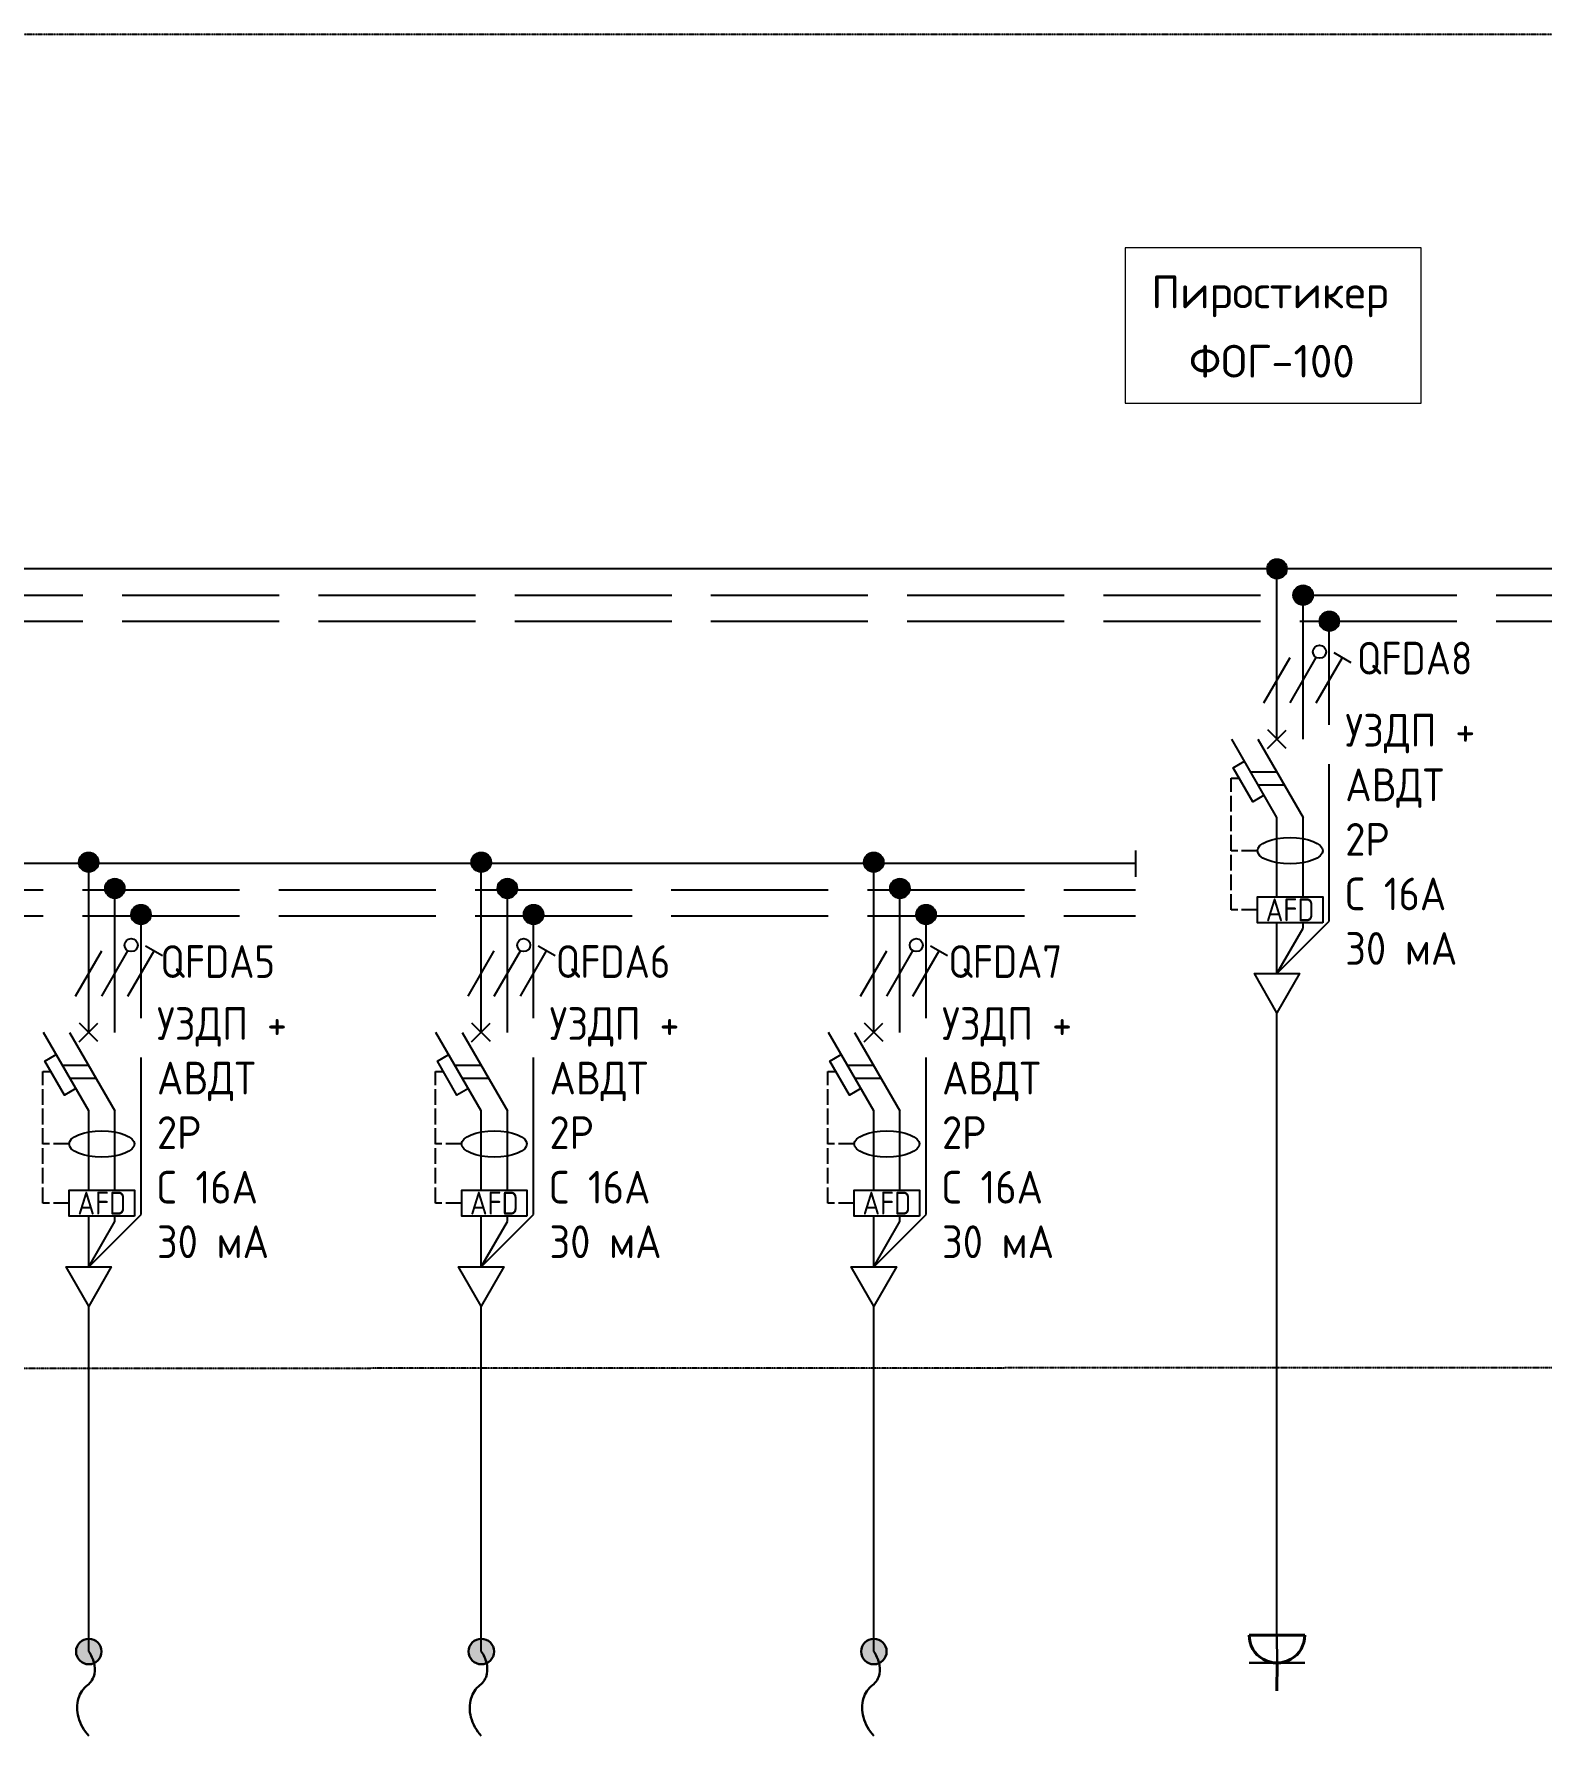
# Model space of a CAD drawing. Header units: millimetres. Extents: x -32 to 417638015, y -35 to 175284279.
# Drawn here: x 417511869 to 417523394, y 175224282 to 175237286 of the extents above; entities that cross this region are included whole.
import ezdxf
from ezdxf.enums import TextEntityAlignment as Align

# ---------------------------------------------------------------- set-up
doc = ezdxf.new("R2010")
doc.units = ezdxf.units.MM
doc.linetypes.add('ACAD_ISO02W100', pattern=[15, 12, -3])
doc.linetypes.add('DASHED2', pattern=[0.375, 0.25, -0.125])
doc.layers.add('4_Однолинейная схема', color=7, linetype='Continuous')
doc.layers.add('A-HATCH-WALL', color=7, linetype='Continuous')
for name, color, linetype, lineweight in [('A-ANNO-NOTE', 7, 'Continuous', 5), ('ЭОМ_Кабельный вывод', 1, 'Continuous', 35), ('ЭОМ_Розетки быт', 5, 'Continuous', 30)]:
    doc.layers.add(name, color=color, linetype=linetype, lineweight=lineweight)
doc.styles.add('DS23_Isopeur', font='isocpeur.ttf')
doc.styles.add('GOST Common', font='GOST_Common.ttf', dxfattribs={"width": 0.9, "height": 350})
doc.styles.add('GOST Common ISO', font='GOST_Common.ttf', dxfattribs={"width": 0.9, "height": 2.5})
doc.styles.add('ISOCPEUR_1', font='isocpeur.ttf', dxfattribs={"height": 2.5})

# ---------------------------------------------------------------- blocks, each defined once
blk = doc.blocks.new('IRGA_ФОГ - ФОГ-30-6069955-ЩТ-1_1 _Р_ _')
at = {"layer": 'A-ANNO-NOTE'}
for p, q in [((22.6, 11.87), (0, 11.87)), ((0, 11.87), (0, 0)), ((22.6, 0), (22.6, 11.87)), ((0, 0), (22.6, 0))]:
    blk.add_line(p, q, dxfattribs=at)
at = {"layer": 'A-ANNO-NOTE', "insert": (1.98, 9.74), "char_height": 2.5, "width": 18.34, "attachment_point": 1, "style": 'ISOCPEUR_1', "bg_fill": 3, "box_fill_scale": 1.25, "bg_fill_color": 256, "bg_fill_true_color": 13158600, "bg_fill_transparency": 0}
blk.add_mtext('Пиростикер', dxfattribs=at)
blk = doc.blocks.new('*U847')
at = {"layer": '4_Однолинейная схема'}
blk.add_line((454.92, 0), (0, 0), dxfattribs=at)
at = {"layer": '4_Однолинейная схема', "linetype": 'ACAD_ISO02W100'}
for p, q in [((0, -2), (454.92, -2)), ((0, -4), (454.92, -4))]:
    blk.add_line(p, q, dxfattribs=at)
blk = doc.blocks.new('*U844')
at = {"lineweight": -2}
h = blk.add_hatch(color=256, dxfattribs=at)
h.dxf.hatch_style = 1
edge = h.paths.add_edge_path()
edge.add_arc((0, 0), 0.75, 0, 360)
at = {"layer": 'A-HATCH-WALL', "lineweight": -2}
h = blk.add_hatch(color=256, dxfattribs=at)
h.dxf.hatch_style = 1
edge = h.paths.add_edge_path()
edge.add_arc((2, -2), 0.75, 0, 360)
h = blk.add_hatch(color=256, dxfattribs=at)
h.dxf.hatch_style = 1
edge = h.paths.add_edge_path()
edge.add_arc((4, -4), 0.75, 0, 360)
at = {"lineweight": -2}
for points in [[(0, -13), (0, 0)], [(0, -25.05), (0, -19), (-3.46, -13)], [(-1.46, -13), (2, -19)], [(-0.73, -13.73), (0.69, -12.31)], [(0.71, -13.71), (-0.71, -12.29)], [(-0.98, -17.3), (-1.85, -17.8), (-3.35, -15.2), (-2.48, -14.7)], [(-2.02, -15.5), (-0.02, -15.5)], [(-1.44, -16.5), (0.56, -16.5)], [(0, -30.92), (0, -27.05)]]:
    blk.add_lwpolyline(points, dxfattribs=at)
at = {"linetype": 'ACAD_ISO02W100', "lineweight": -2}
for points in [[(2, -13), (2, -2)], [(4, -26.92), (4, -4)], [(2, -25.05), (2, -19)], [(0, -30.92), (4, -26.92)], [(0, -30.92), (2, -27.46), (2, -26.97)]]:
    blk.add_lwpolyline(points, dxfattribs=at)
at = {"color": 1, "lineweight": -2}
for points in [[(4.35, -6.39), (5.65, -7.14)], [(-1, -10.23), (1, -6.77)], [(1, -10.23), (3, -6.77)], [(3, -10.23), (5, -6.77)]]:
    blk.add_lwpolyline(points, dxfattribs=at)
at = {"color": 1, "linetype": 'ACAD_ISO02W100', "lineweight": -2, "ltscale": 0.1}
for points in [[(-3.5, -21.53), (-3.5, -21.53), (-3.5, -16), (-2.89, -16)], [(-1.5, -21.53), (-3.5, -21.53)], [(-1.5, -26.05), (-3.5, -26.05), (-3.5, -21.53)]]:
    blk.add_lwpolyline(points, dxfattribs=at)
at = {"lineweight": -2}
blk.add_lwpolyline([(0, -33.92), (-1.73, -30.92), (1.73, -30.92)], close=True, dxfattribs=at)
for centre in [(0, 0), (2, -2), (4, -4)]:
    blk.add_circle(centre, 0.75, dxfattribs=at)
at = {"color": 1, "lineweight": -2}
blk.add_circle((3.25, -6.33), 0.5, dxfattribs=at)
at = {"lineweight": -2}
blk.add_ellipse((1, -21.53), major_axis=(2.5, 0), ratio=0.4, dxfattribs=at)
at = {"style": 'GOST Common ISO', "width": 0.9}
blk.add_attdef('ФАЗА', text='', height=2.5, dxfattribs=at).set_placement((0, 2), align=Align.CENTER)
at = {"lineweight": -2}
blk.add_wipeout([(-1.49, -25.05), (3.5, -25.05), (3.5, -27.05), (-1.49, -27.05)], dxfattribs=at)
blk.add_lwpolyline([(3.5, -27.05), (-1.49, -27.05), (-1.49, -25.05), (3.5, -25.05)], close=True, dxfattribs=at)
at = {"lineweight": -2, "insert": (1, -26.05), "char_height": 1.75, "attachment_point": 5, "style": 'GOST Common ISO'}
blk.add_mtext_dynamic_manual_height_columns('AFD', width=4.9912, gutter_width=12.5, heights=[0], dxfattribs=at)
blk = doc.blocks.new('*U840')
at = {"layer": '4_Однолинейная схема', "color": 1}
for p, q in [((1.51, -1.41), (4.34, 1.41)), ((2.51, -1.41), (5.34, 1.41)), ((3.51, -1.41), (6.34, 1.41)), ((4.84, -3.41), (7.38, -0.87)), ((6.23, -5.41), (9.06, -2.59))]:
    blk.add_line(p, q, dxfattribs=at)
at = {"layer": '4_Однолинейная схема'}
for p, q in [((0, 1), (0, -1)), ((125.47, 0), (0, 0)), ((125.47, 1), (125.47, -1))]:
    blk.add_line(p, q, dxfattribs=at)
at = {"layer": '4_Однолинейная схема', "linetype": 'ACAD_ISO02W100'}
for p, q in [((0, -2), (125.47, -2)), ((0, -4), (125.47, -4))]:
    blk.add_line(p, q, dxfattribs=at)
at = {"layer": '4_Однолинейная схема', "color": 1}
blk.add_lwpolyline([(9.34, -2.86), (8.78, -2.31)], dxfattribs=at)
blk.add_circle((7.67, -0.59), 0.404, dxfattribs=at)
at = {"layer": '4_Однолинейная схема', "style": 'GOST Common ISO', "width": 0.9}
for s, p in [('L1,2,3', (-7.33, 1.25)), ('N', (-2.64, -2.41)), ('PE', (-4.09, -6.11))]:
    blk.add_text(s, height=2.5, dxfattribs=at).set_placement(p)
blk = doc.blocks.new('*U75')
at = {"lineweight": -2}
h = blk.add_hatch(color=0, dxfattribs=at)
h.dxf.hatch_style = 1
edge = h.paths.add_edge_path()
edge.add_arc((0, 0), 65, 0, 360)
at = {"color": 0, "lineweight": -2}
blk.add_lwpolyline([(0, 0, -0.089362), (26.5, -58.4, -0.105459), (28.5, -112.9, -0.18734), (-7.2, -171.8, 0.159257), (-52.4, -238.2, 0.13816), (-53.1, -334.5, 0.121425), (0, -429.7)], format="xyb", dxfattribs=at)
blk.add_circle((0, 0), 65, dxfattribs=at)
at = {"color": 7, "style": 'GOST Common', "width": 0.9}
blk.add_attdef('ОБОРУДОВАНИЕ', (-96.4, -330.5), '', height=250, dxfattribs=at)
blk = doc.blocks.new('*U842')
at = {"linetype": 'ByBlock', "lineweight": -2}
blk.add_lwpolyline([(0, -1.02), (0, 25.38)], dxfattribs=at)
at = {"layer": 'ЭОМ_Кабельный вывод', "lineweight": 30, "xscale": 0.015, "yscale": 0.015, "zscale": 0.015}
blk.add_blockref('*U75', (0, -1.02), dxfattribs=at)
at = {"style": 'GOST Common ISO'}
for tag, p in [('1_СТРОКА', (4.43, -0.04)), ('2_СТРОКА', (9.18, -0.04)), ('3_СТРОКА', (13.93, -0.04)), ('4_СТРОКА', (18.38, -0.25)), ('ТРАССА', (-0.32, -0.04))]:
    blk.add_attdef(tag, p, '', height=2.5, rotation=90, dxfattribs=at)
blk = doc.blocks.new('*U804')
at = {"lineweight": -2}
h = blk.add_hatch(color=256, dxfattribs=at)
h.dxf.hatch_style = 1
edge = h.paths.add_edge_path()
edge.add_arc((0, 0), 0.75, 0, 360)
at = {"layer": 'A-HATCH-WALL', "lineweight": -2}
h = blk.add_hatch(color=256, dxfattribs=at)
h.dxf.hatch_style = 1
edge = h.paths.add_edge_path()
edge.add_arc((2, -2), 0.75, 0, 360)
h = blk.add_hatch(color=256, dxfattribs=at)
h.dxf.hatch_style = 1
edge = h.paths.add_edge_path()
edge.add_arc((4, -4), 0.75, 0, 360)
at = {"lineweight": -2}
for points in [[(0, -13), (0, 0)], [(0, -25.05), (0, -19), (-3.46, -13)], [(-1.46, -13), (2, -19)], [(-0.73, -13.73), (0.69, -12.31)], [(0.71, -13.71), (-0.71, -12.29)], [(-0.98, -17.3), (-1.85, -17.8), (-3.35, -15.2), (-2.48, -14.7)], [(-2.02, -15.5), (-0.02, -15.5)], [(-1.44, -16.5), (0.56, -16.5)], [(0, -30.92), (0, -27.05)]]:
    blk.add_lwpolyline(points, dxfattribs=at)
at = {"linetype": 'ACAD_ISO02W100', "lineweight": -2}
for points in [[(2, -13), (2, -2)], [(4, -26.92), (4, -4)], [(2, -25.05), (2, -19)], [(0, -30.92), (4, -26.92)], [(0, -30.92), (2, -27.46), (2, -26.97)]]:
    blk.add_lwpolyline(points, dxfattribs=at)
at = {"color": 1, "lineweight": -2}
for points in [[(4.35, -6.39), (5.65, -7.14)], [(-1, -10.23), (1, -6.77)], [(1, -10.23), (3, -6.77)], [(3, -10.23), (5, -6.77)]]:
    blk.add_lwpolyline(points, dxfattribs=at)
at = {"color": 1, "linetype": 'ACAD_ISO02W100', "lineweight": -2, "ltscale": 0.1}
for points in [[(-3.5, -21.53), (-3.5, -21.53), (-3.5, -16), (-2.89, -16)], [(-1.5, -21.53), (-3.5, -21.53)], [(-1.5, -26.05), (-3.5, -26.05), (-3.5, -21.53)]]:
    blk.add_lwpolyline(points, dxfattribs=at)
at = {"lineweight": -2}
blk.add_lwpolyline([(0, -33.92), (-1.73, -30.92), (1.73, -30.92)], close=True, dxfattribs=at)
for centre in [(0, 0), (2, -2), (4, -4)]:
    blk.add_circle(centre, 0.75, dxfattribs=at)
at = {"color": 1, "lineweight": -2}
blk.add_circle((3.25, -6.33), 0.5, dxfattribs=at)
at = {"lineweight": -2}
blk.add_ellipse((1, -21.53), major_axis=(2.5, 0), ratio=0.4, dxfattribs=at)
at = {"style": 'GOST Common ISO', "width": 0.9}
blk.add_attdef('ФАЗА', text='', height=2.5, dxfattribs=at).set_placement((0, 2), align=Align.CENTER)
at = {"lineweight": -2}
blk.add_wipeout([(-1.49, -25.05), (3.5, -25.05), (3.5, -27.05), (-1.49, -27.05)], dxfattribs=at)
blk.add_lwpolyline([(3.5, -27.05), (-1.49, -27.05), (-1.49, -25.05), (3.5, -25.05)], close=True, dxfattribs=at)
at = {"lineweight": -2, "insert": (1, -26.05), "char_height": 1.75, "attachment_point": 5, "style": 'GOST Common ISO'}
blk.add_mtext_dynamic_manual_height_columns('AFD', width=4.9912, gutter_width=12.5, heights=[0], dxfattribs=at)
blk = doc.blocks.new('*U805')
at = {"lineweight": -2}
h = blk.add_hatch(color=256, dxfattribs=at)
h.dxf.hatch_style = 1
edge = h.paths.add_edge_path()
edge.add_arc((0, 0), 0.75, 0, 360)
at = {"layer": 'A-HATCH-WALL', "lineweight": -2}
h = blk.add_hatch(color=256, dxfattribs=at)
h.dxf.hatch_style = 1
edge = h.paths.add_edge_path()
edge.add_arc((2, -2), 0.75, 0, 360)
h = blk.add_hatch(color=256, dxfattribs=at)
h.dxf.hatch_style = 1
edge = h.paths.add_edge_path()
edge.add_arc((4, -4), 0.75, 0, 360)
at = {"lineweight": -2}
for points in [[(0, -13), (0, 0)], [(0, -25.05), (0, -19), (-3.46, -13)], [(-1.46, -13), (2, -19)], [(-0.73, -13.73), (0.69, -12.31)], [(0.71, -13.71), (-0.71, -12.29)], [(-0.98, -17.3), (-1.85, -17.8), (-3.35, -15.2), (-2.48, -14.7)], [(-2.02, -15.5), (-0.02, -15.5)], [(-1.44, -16.5), (0.56, -16.5)], [(0, -30.92), (0, -27.05)]]:
    blk.add_lwpolyline(points, dxfattribs=at)
at = {"linetype": 'ACAD_ISO02W100', "lineweight": -2}
for points in [[(2, -13), (2, -2)], [(4, -26.92), (4, -4)], [(2, -25.05), (2, -19)], [(0, -30.92), (4, -26.92)], [(0, -30.92), (2, -27.46), (2, -26.97)]]:
    blk.add_lwpolyline(points, dxfattribs=at)
at = {"color": 1, "lineweight": -2}
for points in [[(4.35, -6.39), (5.65, -7.14)], [(-1, -10.23), (1, -6.77)], [(1, -10.23), (3, -6.77)], [(3, -10.23), (5, -6.77)]]:
    blk.add_lwpolyline(points, dxfattribs=at)
at = {"color": 1, "linetype": 'ACAD_ISO02W100', "lineweight": -2, "ltscale": 0.1}
for points in [[(-3.5, -21.53), (-3.5, -21.53), (-3.5, -16), (-2.89, -16)], [(-1.5, -21.53), (-3.5, -21.53)], [(-1.5, -26.05), (-3.5, -26.05), (-3.5, -21.53)]]:
    blk.add_lwpolyline(points, dxfattribs=at)
at = {"lineweight": -2}
blk.add_lwpolyline([(0, -33.92), (-1.73, -30.92), (1.73, -30.92)], close=True, dxfattribs=at)
for centre in [(0, 0), (2, -2), (4, -4)]:
    blk.add_circle(centre, 0.75, dxfattribs=at)
at = {"color": 1, "lineweight": -2}
blk.add_circle((3.25, -6.33), 0.5, dxfattribs=at)
at = {"lineweight": -2}
blk.add_ellipse((1, -21.53), major_axis=(2.5, 0), ratio=0.4, dxfattribs=at)
at = {"style": 'GOST Common ISO', "width": 0.9}
blk.add_attdef('ФАЗА', text='', height=2.5, dxfattribs=at).set_placement((0, 2), align=Align.CENTER)
at = {"lineweight": -2}
blk.add_wipeout([(-1.49, -25.05), (3.5, -25.05), (3.5, -27.05), (-1.49, -27.05)], dxfattribs=at)
blk.add_lwpolyline([(3.5, -27.05), (-1.49, -27.05), (-1.49, -25.05), (3.5, -25.05)], close=True, dxfattribs=at)
at = {"lineweight": -2, "insert": (1, -26.05), "char_height": 1.75, "attachment_point": 5, "style": 'GOST Common ISO'}
blk.add_mtext_dynamic_manual_height_columns('AFD', width=4.9912, gutter_width=12.5, heights=[0], dxfattribs=at)
blk = doc.blocks.new('*U806')
at = {"lineweight": -2}
h = blk.add_hatch(color=256, dxfattribs=at)
h.dxf.hatch_style = 1
edge = h.paths.add_edge_path()
edge.add_arc((0, 0), 0.75, 0, 360)
at = {"layer": 'A-HATCH-WALL', "lineweight": -2}
h = blk.add_hatch(color=256, dxfattribs=at)
h.dxf.hatch_style = 1
edge = h.paths.add_edge_path()
edge.add_arc((2, -2), 0.75, 0, 360)
h = blk.add_hatch(color=256, dxfattribs=at)
h.dxf.hatch_style = 1
edge = h.paths.add_edge_path()
edge.add_arc((4, -4), 0.75, 0, 360)
at = {"lineweight": -2}
for points in [[(0, -13), (0, 0)], [(0, -25.05), (0, -19), (-3.46, -13)], [(-1.46, -13), (2, -19)], [(-0.73, -13.73), (0.69, -12.31)], [(0.71, -13.71), (-0.71, -12.29)], [(-0.98, -17.3), (-1.85, -17.8), (-3.35, -15.2), (-2.48, -14.7)], [(-2.02, -15.5), (-0.02, -15.5)], [(-1.44, -16.5), (0.56, -16.5)], [(0, -30.92), (0, -27.05)]]:
    blk.add_lwpolyline(points, dxfattribs=at)
at = {"linetype": 'ACAD_ISO02W100', "lineweight": -2}
for points in [[(2, -13), (2, -2)], [(4, -26.92), (4, -4)], [(2, -25.05), (2, -19)], [(0, -30.92), (4, -26.92)], [(0, -30.92), (2, -27.46), (2, -26.97)]]:
    blk.add_lwpolyline(points, dxfattribs=at)
at = {"color": 1, "lineweight": -2}
for points in [[(4.35, -6.39), (5.65, -7.14)], [(-1, -10.23), (1, -6.77)], [(1, -10.23), (3, -6.77)], [(3, -10.23), (5, -6.77)]]:
    blk.add_lwpolyline(points, dxfattribs=at)
at = {"color": 1, "linetype": 'ACAD_ISO02W100', "lineweight": -2, "ltscale": 0.1}
for points in [[(-3.5, -21.53), (-3.5, -21.53), (-3.5, -16), (-2.89, -16)], [(-1.5, -21.53), (-3.5, -21.53)], [(-1.5, -26.05), (-3.5, -26.05), (-3.5, -21.53)]]:
    blk.add_lwpolyline(points, dxfattribs=at)
at = {"lineweight": -2}
blk.add_lwpolyline([(0, -33.92), (-1.73, -30.92), (1.73, -30.92)], close=True, dxfattribs=at)
for centre in [(0, 0), (2, -2), (4, -4)]:
    blk.add_circle(centre, 0.75, dxfattribs=at)
at = {"color": 1, "lineweight": -2}
blk.add_circle((3.25, -6.33), 0.5, dxfattribs=at)
at = {"lineweight": -2}
blk.add_ellipse((1, -21.53), major_axis=(2.5, 0), ratio=0.4, dxfattribs=at)
at = {"style": 'GOST Common ISO', "width": 0.9}
blk.add_attdef('ФАЗА', text='', height=2.5, dxfattribs=at).set_placement((0, 2), align=Align.CENTER)
at = {"lineweight": -2}
blk.add_wipeout([(-1.49, -25.05), (3.5, -25.05), (3.5, -27.05), (-1.49, -27.05)], dxfattribs=at)
blk.add_lwpolyline([(3.5, -27.05), (-1.49, -27.05), (-1.49, -25.05), (3.5, -25.05)], close=True, dxfattribs=at)
at = {"lineweight": -2, "insert": (1, -26.05), "char_height": 1.75, "attachment_point": 5, "style": 'GOST Common ISO'}
blk.add_mtext_dynamic_manual_height_columns('AFD', width=4.9912, gutter_width=12.5, heights=[0], dxfattribs=at)
blk = doc.blocks.new('*U830')
at = {"linetype": 'ByBlock', "lineweight": -2}
blk.add_lwpolyline([(0, -1.02), (0, 25.38)], dxfattribs=at)
at = {"layer": 'ЭОМ_Кабельный вывод', "lineweight": 30, "xscale": 0.015, "yscale": 0.015, "zscale": 0.015}
blk.add_blockref('*U75', (0, -1.02), dxfattribs=at)
at = {"style": 'GOST Common ISO'}
for tag, p in [('1_СТРОКА', (4.43, -0.04)), ('2_СТРОКА', (9.18, -0.04)), ('3_СТРОКА', (13.93, -0.04)), ('4_СТРОКА', (18.38, -0.25)), ('ТРАССА', (-0.32, -0.04))]:
    blk.add_attdef(tag, p, '', height=2.5, rotation=90, dxfattribs=at)
blk = doc.blocks.new('*U833')
at = {"linetype": 'ByBlock', "lineweight": -2}
blk.add_lwpolyline([(0, -1.02), (0, 25.38)], dxfattribs=at)
at = {"layer": 'ЭОМ_Кабельный вывод', "lineweight": 30, "xscale": 0.015, "yscale": 0.015, "zscale": 0.015}
blk.add_blockref('*U75', (0, -1.02), dxfattribs=at)
at = {"style": 'GOST Common ISO'}
for tag, p in [('1_СТРОКА', (4.43, -0.04)), ('2_СТРОКА', (9.18, -0.04)), ('3_СТРОКА', (13.93, -0.04)), ('4_СТРОКА', (18.38, -0.25)), ('ТРАССА', (-0.32, -0.04))]:
    blk.add_attdef(tag, p, '', height=2.5, rotation=90, dxfattribs=at)
blk = doc.blocks.new('*U74')
at = {"color": 0, "lineweight": 40}
for p, q in [((18, 249), (-18, -249)), ((249, -18), (499, -37))]:
    blk.add_line(p, q, dxfattribs=at)
at = {"color": 0}
for p, q in [((268, 231), (231, -268)), ((0, 0), (249, -18))]:
    blk.add_line(p, q, dxfattribs=at)
at = {"color": 0, "lineweight": 40}
blk.add_arc((0, 0), 250, 265.799, 85.799, dxfattribs=at)
at = {"color": 7, "style": 'GOST Common', "width": 0.9}
for tag, p in [('КОЛВО', (36, 425)), ('ВЫСОТА', (294, -391))]:
    blk.add_attdef(tag, p, '', height=350, dxfattribs=at)
at = {"color": 7, "linetype": 'ByBlock', "style": 'GOST Common', "width": 0.9}
blk.add_attdef('ГРУППА', text='', height=350, dxfattribs=at).set_placement((-568, 0), align=Align.RIGHT)
blk = doc.blocks.new('*U824')
at = {"linetype": 'ByBlock', "lineweight": -2}
blk.add_lwpolyline([(0, -1), (0, 838.3)], dxfattribs=at)
at = {"layer": 'ЭОМ_Розетки быт', "color": 0, "xscale": 0.15, "yscale": 0.15, "zscale": 0.15, "rotation": 274.1958433846598}
blk.add_blockref('*U74', (0, -1), dxfattribs=at)
at = {"style": 'GOST Common ISO'}
for tag, p in [('ТРАССА', (-0.3, 0)), ('1_СТРОКА', (4.4, 0)), ('2_СТРОКА', (9.2, 0)), ('3_СТРОКА', (13.9, 0)), ('4_СТРОКА', (18.4, -0.2))]:
    blk.add_attdef(tag, p, '', height=2.5, rotation=90, dxfattribs=at)

msp = doc.modelspace()

# ---------------------------------------------------------------- linework, layer by layer
at = {"linetype": 'DASHED2'}
msp.add_lwpolyline([(417497666, 175227082), (417497666, 175237286), (417545166, 175237286), (417545162, 175227107)], close=True, dxfattribs=at)

# ---------------------------------------------------------------- block references
at = {"color": 1, "xscale": 100, "yscale": 100, "zscale": 100}
msp.add_blockref('*U842', (417512288, 175225029), dxfattribs=at)
at = {"layer": '4_Однолинейная схема', "color": 0, "xscale": 100, "yscale": 100, "zscale": 100}
for name, p in [('*U847', (417499043, 175233199)), ('*U840', (417507740, 175230947))]:
    msp.add_blockref(name, p, dxfattribs=at)

# ---------------------------------------------------------------- texts
at = {"char_height": 250, "width": 849.79, "attachment_point": 1, "style": 'GOST Common'}
for s, insert in [('QFDA8', (417521980, 175232642)), ('QFDA5', (417512835, 175230324)), ('QFDA6', (417515857, 175230324)), ('QFDA7', (417518857, 175230324))]:
    msp.add_mtext(s, dxfattribs=dict(at, insert=insert))

# ---------------------------------------------------------------- next in the draw order: block references
at = {"xscale": 100, "yscale": 100, "zscale": 100}
for name, p in [('*U844', (417521369, 175233199)), ('*U804', (417512287, 175230958)), ('*U805', (417515287, 175230958)), ('*U806', (417518287, 175230958))]:
    msp.add_blockref(name, p, dxfattribs=at)
at = {"layer": 'A-ANNO-NOTE', "xscale": 100, "yscale": 100, "zscale": 100}
msp.add_blockref('IRGA_ФОГ - ФОГ-30-6069955-ЩТ-1_1 _Р_ _', (417520210, 175234466), dxfattribs=at)

# ---------------------------------------------------------------- next in the draw order: block references
at = {"color": 1}
for name, p, xscale, yscale, zscale in [('*U824', (417521369, 175225058), 5.664893170372438, 5.664893170372438, 5.664893170372438), ('*U830', (417515288, 175225029), 100, 100, 100), ('*U833', (417518288, 175225029), 100, 100, 100)]:
    msp.add_blockref(name, p, dxfattribs=dict(at, xscale=xscale, yscale=yscale, zscale=zscale))

# ---------------------------------------------------------------- next in the draw order: texts
at = {"char_height": 250, "attachment_point": 1}
for s, insert, width, style in [('ФОГ', (417520696, 175234911), 761.6, 'ISOCPEUR_1'), ('-100', (417521325, 175234911), 649.37, 'ISOCPEUR_1'), ('{\\W0.9;УЗДП + АВДТ\\P2Р\\PС 16А\\P30 мА}', (417521891, 175232091), 1244.38, 'DS23_Isopeur'), ('{\\W0.9;УЗДП + АВДТ\\P2Р\\PС 16А\\P30 мА}', (417512809, 175229850), 1244.38, 'DS23_Isopeur'), ('{\\W0.9;УЗДП + АВДТ\\P2Р\\PС 16А\\P30 мА}', (417515809, 175229850), 1244.38, 'DS23_Isopeur'), ('{\\W0.9;УЗДП + АВДТ\\P2Р\\PС 16А\\P30 мА}', (417518809, 175229850), 1244.38, 'DS23_Isopeur')]:
    msp.add_mtext(s, dxfattribs=dict(at, insert=insert, width=width, style=style))

doc.saveas('drawing.dxf')
